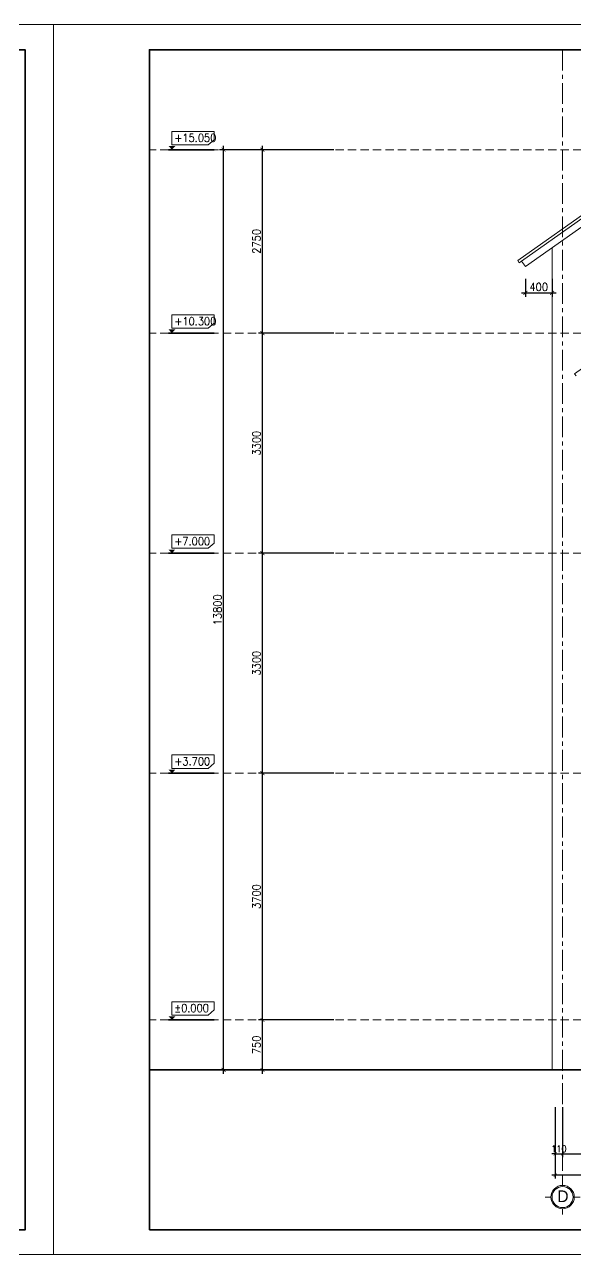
# Model space of a CAD drawing. Header units: millimetres. Extents: x -529782 to -142003, y -492574 to -273331.
# Drawn here: x -246757 to -238503, y -412168 to -393726 of the extents above; entities that cross this region are included whole.
import ezdxf
from ezdxf.enums import TextEntityAlignment as Align

# ---------------------------------------------------------------- set-up
doc = ezdxf.new("R2010")
doc.units = ezdxf.units.MM
doc.header["$LTSCALE"] = 500
doc.header["$MEASUREMENT"] = 0
doc.header["$PDMODE"] = 3
doc.linetypes.add('CENTER', pattern=[2, 1.25, -0.25, 0.25, -0.25])
doc.linetypes.add('HIDDEN', pattern=[0.375, 0.25, -0.125])
doc.layers.get('0').update_dxf_attribs({"linetype": 'CONTINUOUS', "lineweight": 13})
doc.layers.get('Defpoints').update_dxf_attribs({"color": 255, "linetype": 'CONTINUOUS', "lineweight": 13})
for name, color, linetype, lineweight in [('1.cat 30', 30, 'CONTINUOUS', 35), ('2.thay 145', 145, 'CONTINUOUS', 18), ('3.manh 08', 8, 'CONTINUOUS', 9), ('4.dim 08', 8, 'CONTINUOUS', 13), ('6.khuat 75', 75, 'HIDDEN', 18), ('7.tim 67', 67, 'CENTER', 9), ('9.text \xad white', 7, 'CONTINUOUS', 15), ('CA.thay 145', 145, 'CONTINUOUS', 18)]:
    doc.layers.add(name, color=color, linetype=linetype, lineweight=lineweight)
doc.styles.add('CA.JSC1', font='')
doc.styles.get("Standard").update_dxf_attribs({"font": 'txt.shx', "width": 0.9})
doc.styles.get('CA.JSC1').set_extended_font_data('.VnAvantH')
doc.dimstyles.new('CA 50', dxfattribs={"dimscale": 0, "dimtxt": 100, "dimasz": 50, "dimexe": 50, "dimexo": 0, "dimgap": 25, "dimtad": 1, "dimdec": 0, "dimzin": 0, "dimdsep": 46, "dimtxsty": 'Standard', "dimblk": 'ARCHTICK', "dimcen": 0.09, "dimdle": 50, "dimclrd": 256, "dimclre": 256, "dimclrt": 7, "dimadec": 0, "dimazin": 0, "dimtfac": 1, "dimtdec": 0, "dimtix": 1, "dimtmove": 2, "dimatfit": 3, "dimldrblk": 'DOT', "dimfxl": 1, "dimtolj": 1, "dimtzin": 0, "dimarcsym": 0})
doc.dimstyles.new('CA 60', dxfattribs={"dimscale": 0, "dimtxt": 120, "dimasz": 60, "dimexe": 60, "dimexo": 0, "dimgap": 30, "dimtad": 1, "dimdec": 0, "dimzin": 0, "dimdsep": 46, "dimtxsty": 'Standard', "dimblk": 'ARCHTICK', "dimcen": 0.09, "dimdle": 60, "dimclrd": 256, "dimclre": 256, "dimclrt": 7, "dimadec": 0, "dimazin": 0, "dimtfac": 1, "dimtdec": 0, "dimtix": 1, "dimtmove": 2, "dimatfit": 3, "dimldrblk": 'DOT', "dimfxl": 1, "dimtolj": 1, "dimtzin": 0, "dimarcsym": 0})

# ---------------------------------------------------------------- blocks, each defined once
blk = doc.blocks.new('khung co loan')
at = {"layer": '1.cat 30'}
blk.add_lwpolyline([(1158.281703106128, -14553.47590842255), (1158.281703106128, -303.4759079545038), (20658.28170374641, -303.4759079545038), (20658.28170374641, -14553.47590842255)], close=True, dxfattribs=at)
at = {"layer": '3.manh 08'}
blk.add_lwpolyline([(0, -14850.00000048772), (21000.00000000023, -14850.00000048772), (21000.00000000023, -4.877219907939434e-07), (0, -4.877219907939434e-07)], close=True, dxfattribs=at)
blk = doc.blocks.new('ki hieu cost')
at = {"layer": '1.cat 30'}
blk.add_line((-119312.6479903211, -196389.5266377838), (-118175.9534743076, -196389.5266377837), dxfattribs=at)
at = {"layer": '3.manh 08'}
blk.add_lwpolyline([(-119227.225577535, -195933.8747298737), (-119227.225577535, -196268.1983629046), (-118320.4604987512, -196268.1983629046), (-118175.9534743076, -196138.8011558482), (-118175.9534743076, -195933.8747298737)], close=True, dxfattribs=at)
blk.add_solid([(-119312.6479903211, -196299.0221607631), (-119141.803164749, -196299.0221607631), (-119227.225577535, -196389.5266377839)], dxfattribs=at)
blk = doc.blocks.new('_ArchTick')
at = {"color": 1, "linetype": 'ByBlock', "const_width": 0.150000081}
blk.add_lwpolyline([(-0.5000002699998731, -0.5000002699998731), (0.5000002699998731, 0.5000002699998731)], dxfattribs=at)
blk = doc.blocks.new('*D160')
at = {"layer": '4.dim 08', "lineweight": -2, "transparency": 16777216}
for p, q in [((-242120.9988260525, -408652.0000000001), (-243252.4988260525, -408652.0000000001)), ((-243192.4988260525, -409462), (-243192.4988260525, -408592.0000000001)), ((-242120.9988260525, -409402), (-243252.4988260525, -409402))]:
    blk.add_line(p, q, dxfattribs=at)
at = {"layer": 'Defpoints', "color": 0, "transparency": 16777216}
for p in [(-243192.4988260525, -408652.0000000001), (-242120.9988260525, -408652.0000000001), (-242120.9988260525, -409402)]:
    blk.add_point(p, dxfattribs=at)
at = {"layer": '4.dim 08', "lineweight": -2, "transparency": 16777216, "xscale": 60, "yscale": 60, "zscale": 60}
for p, rotation in [((-243192.4988260525, -408652.0000000001), 90), ((-243192.4988260525, -409402), 270)]:
    blk.add_blockref('_ArchTick', p, dxfattribs=dict(at, rotation=rotation))
at = {"layer": '4.dim 08', "color": 7, "transparency": 16777216, "insert": (-243282.4988260525, -409027.0000000001), "char_height": 120, "attachment_point": 5, "rotation": 90}
blk.add_mtext('\\A1;750', dxfattribs=at)
blk = doc.blocks.new('_DOT')
at = {"color": 1, "linetype": 'ByBlock'}
blk.add_line((-0.5, 0), (-1, 0), dxfattribs=at)
at = {"color": 1, "linetype": 'ByBlock', "const_width": 0.5}
blk.add_lwpolyline([(-0.25, 0, 1), (0.25, 0, 1)], format="xyb", close=True, dxfattribs=at)
blk = doc.blocks.new('*D161')
at = {"layer": '4.dim 08', "lineweight": -2, "transparency": 16777216}
for p, q in [((-242120.9988260525, -404952.0000000001), (-243252.4988260525, -404952.0000000001)), ((-243192.4988260525, -408712.0000000001), (-243192.4988260525, -404892.0000000001)), ((-242120.9988260525, -408652.0000000001), (-243252.4988260525, -408652.0000000001))]:
    blk.add_line(p, q, dxfattribs=at)
at = {"layer": 'Defpoints', "color": 0, "transparency": 16777216}
for p in [(-243192.4988260525, -404952.0000000001), (-242120.9988260525, -404952.0000000001), (-242120.9988260525, -408652.0000000001)]:
    blk.add_point(p, dxfattribs=at)
at = {"layer": '4.dim 08', "lineweight": -2, "transparency": 16777216, "xscale": 60, "yscale": 60, "zscale": 60}
for p, rotation in [((-243192.4988260525, -404952.0000000001), 90), ((-243192.4988260525, -408652.0000000001), 270)]:
    blk.add_blockref('_ArchTick', p, dxfattribs=dict(at, rotation=rotation))
at = {"layer": '4.dim 08', "color": 7, "transparency": 16777216, "insert": (-243282.4988260525, -406802.0000000001), "char_height": 120, "attachment_point": 5, "rotation": 90}
blk.add_mtext('\\A1;3700', dxfattribs=at)
blk = doc.blocks.new('*D162')
at = {"layer": '4.dim 08', "lineweight": -2, "transparency": 16777216}
for p, q in [((-242120.9988260525, -401652), (-243252.4988260525, -401652)), ((-243192.4988260525, -405012.0000000001), (-243192.4988260525, -401592)), ((-242120.9988260525, -404952.0000000001), (-243252.4988260525, -404952.0000000001))]:
    blk.add_line(p, q, dxfattribs=at)
at = {"layer": 'Defpoints', "color": 0, "transparency": 16777216}
for p in [(-243192.4988260525, -401652), (-242120.9988260525, -401652), (-242120.9988260525, -404952.0000000001)]:
    blk.add_point(p, dxfattribs=at)
at = {"layer": '4.dim 08', "lineweight": -2, "transparency": 16777216, "xscale": 60, "yscale": 60, "zscale": 60}
for p, rotation in [((-243192.4988260525, -401652), 90), ((-243192.4988260525, -404952.0000000001), 270)]:
    blk.add_blockref('_ArchTick', p, dxfattribs=dict(at, rotation=rotation))
at = {"layer": '4.dim 08', "color": 7, "transparency": 16777216, "insert": (-243282.4988260525, -403302.0000000001), "char_height": 120, "attachment_point": 5, "rotation": 90}
blk.add_mtext('\\A1;3300', dxfattribs=at)
blk = doc.blocks.new('*D163')
at = {"layer": '4.dim 08', "lineweight": -2, "transparency": 16777216}
for p, q in [((-242120.9988260525, -398352.0000000001), (-243252.4988260525, -398352.0000000001)), ((-243192.4988260525, -401712), (-243192.4988260525, -398292.0000000001)), ((-242120.9988260525, -401652), (-243252.4988260525, -401652))]:
    blk.add_line(p, q, dxfattribs=at)
at = {"layer": 'Defpoints', "color": 0, "transparency": 16777216}
for p in [(-243192.4988260525, -398352.0000000001), (-242120.9988260525, -398352.0000000001), (-242120.9988260525, -401652)]:
    blk.add_point(p, dxfattribs=at)
at = {"layer": '4.dim 08', "lineweight": -2, "transparency": 16777216, "xscale": 60, "yscale": 60, "zscale": 60}
for p, rotation in [((-243192.4988260525, -398352.0000000001), 90), ((-243192.4988260525, -401652), 270)]:
    blk.add_blockref('_ArchTick', p, dxfattribs=dict(at, rotation=rotation))
at = {"layer": '4.dim 08', "color": 7, "transparency": 16777216, "insert": (-243282.4988260525, -400002.0000000001), "char_height": 120, "attachment_point": 5, "rotation": 90}
blk.add_mtext('\\A1;3300', dxfattribs=at)
blk = doc.blocks.new('*D164')
at = {"layer": '4.dim 08', "lineweight": -2, "transparency": 16777216}
for p, q in [((-243192.4988260525, -398412.0000000001), (-243192.4988260525, -395542)), ((-242120.9988260525, -395602), (-243252.4988260525, -395602)), ((-242120.9988260525, -398352.0000000001), (-243252.4988260525, -398352.0000000001))]:
    blk.add_line(p, q, dxfattribs=at)
at = {"layer": 'Defpoints', "color": 0, "transparency": 16777216}
for p in [(-243192.4988260525, -395602), (-242120.9988260525, -395602), (-242120.9988260525, -398352.0000000001)]:
    blk.add_point(p, dxfattribs=at)
at = {"layer": '4.dim 08', "lineweight": -2, "transparency": 16777216, "xscale": 60, "yscale": 60, "zscale": 60}
for p, rotation in [((-243192.4988260525, -395602), 90), ((-243192.4988260525, -398352.0000000001), 270)]:
    blk.add_blockref('_ArchTick', p, dxfattribs=dict(at, rotation=rotation))
at = {"layer": '4.dim 08', "color": 7, "transparency": 16777216, "insert": (-243282.4988260525, -396977.0000000001), "char_height": 120, "attachment_point": 5, "rotation": 90}
blk.add_mtext('\\A1;2750', dxfattribs=at)
blk = doc.blocks.new('*D165')
at = {"layer": '4.dim 08', "lineweight": -2, "transparency": 16777216}
for p, q in [((-243775.9988260525, -409462), (-243775.9988260525, -395542.0000000001)), ((-242120.9988260525, -395602.0000000001), (-243835.9988260525, -395602.0000000001)), ((-242120.9988260525, -409402), (-243835.9988260525, -409402))]:
    blk.add_line(p, q, dxfattribs=at)
at = {"layer": 'Defpoints', "color": 0, "transparency": 16777216}
for p in [(-243775.9988260525, -395602.0000000001), (-242120.9988260525, -395602.0000000001), (-242120.9988260525, -409402)]:
    blk.add_point(p, dxfattribs=at)
at = {"layer": '4.dim 08', "lineweight": -2, "transparency": 16777216, "xscale": 60, "yscale": 60, "zscale": 60}
for p, rotation in [((-243775.9988260525, -395602.0000000001), 90), ((-243775.9988260525, -409402), 270)]:
    blk.add_blockref('_ArchTick', p, dxfattribs=dict(at, rotation=rotation))
at = {"layer": '4.dim 08', "color": 7, "transparency": 16777216, "insert": (-243865.9988260525, -402502.0000000001), "char_height": 120, "attachment_point": 5, "rotation": 90}
blk.add_mtext('\\A1;13800', dxfattribs=at)
blk = doc.blocks.new('A$C41BA5761')
at = {"layer": '2.thay 145'}
blk.add_lwpolyline([(839.9994073519047, 524.9998310285737, -3898660.642287513), (839.9994073521084, 525.0001542164828, 1.154242490888426e-06), (839.9994073524431, 524.9999926225864, 1.154242490888426e-06)], format="xyb", dxfattribs=at)
at = {"layer": '3.manh 08'}
for p, q in [((524.9994049160159, 1050.000159478077), (524.9994049160159, 875.0001713204256)), ((174.9994048396911, 525.0001523148676), (-0.000583361616008915, 525.0001523148676)), ((874.9994049923262, 525.0001523148676), (1049.999393193633, 525.0001523148676)), ((524.9994049160159, 0.0001831847475841641), (524.9994049160159, 175.000171342399))]:
    blk.add_line(p, q, dxfattribs=at)
blk.add_arc((524.9994049160159, 525.0001713313977), 349.9999999890093, 359.9999968883953, 359.9999381014106, dxfattribs=at)
blk = doc.blocks.new('*D186')
at = {"layer": '4.dim 08', "lineweight": -2, "transparency": 16777216}
for p, q in [((-238804.0814880948, -409962), (-238804.0814880948, -410710)), ((-238694.0814880948, -409962), (-238694.0814880948, -410710)), ((-238804.0814880948, -410660), (-238854.0814880948, -410660)), ((-238804.0814880948, -410660), (-238694.0814880948, -410660)), ((-238694.0814880948, -410660), (-238644.0814880948, -410660))]:
    blk.add_line(p, q, dxfattribs=at)
at = {"layer": 'Defpoints', "color": 0, "transparency": 16777216}
for p in [(-238804.0814880948, -409962), (-238694.0814880948, -409962), (-238694.0814880948, -410660)]:
    blk.add_point(p, dxfattribs=at)
at = {"layer": '4.dim 08', "lineweight": -2, "transparency": 16777216, "xscale": 50, "yscale": 50, "zscale": 50}
blk.add_blockref('_ArchTick', (-238804.0814880948, -410660), dxfattribs=at)
at = {"layer": '4.dim 08', "lineweight": -2, "transparency": 16777216, "xscale": 50, "yscale": 50, "zscale": 50, "rotation": 180}
blk.add_blockref('_ArchTick', (-238694.0814880948, -410660), dxfattribs=at)
at = {"layer": '4.dim 08', "color": 7, "transparency": 16777216, "insert": (-238749.0814880948, -410585), "char_height": 100, "attachment_point": 5}
blk.add_mtext('\\A1;110', dxfattribs=at)
blk = doc.blocks.new('*D187')
at = {"layer": '4.dim 08', "lineweight": -2, "transparency": 16777216}
for p, q in [((-238694.0814880948, -409962), (-238694.0814880948, -410710)), ((-237444.0814880947, -409962), (-237444.0814880947, -410710)), ((-238744.0814880948, -410660), (-237394.0814880947, -410660))]:
    blk.add_line(p, q, dxfattribs=at)
at = {"layer": 'Defpoints', "color": 0, "transparency": 16777216}
for p in [(-238694.0814880948, -409962), (-237444.0814880947, -409962), (-237444.0814880947, -410660)]:
    blk.add_point(p, dxfattribs=at)
at = {"layer": '4.dim 08', "lineweight": -2, "transparency": 16777216, "xscale": 50, "yscale": 50, "zscale": 50, "rotation": 180}
blk.add_blockref('_ArchTick', (-238694.0814880948, -410660), dxfattribs=at)
at = {"layer": '4.dim 08', "lineweight": -2, "transparency": 16777216, "xscale": 50, "yscale": 50, "zscale": 50}
blk.add_blockref('_ArchTick', (-237444.0814880947, -410660), dxfattribs=at)
at = {"layer": '4.dim 08', "color": 7, "transparency": 16777216, "insert": (-238069.0814880948, -410585), "char_height": 100, "attachment_point": 5}
blk.add_mtext('\\A1;1250', dxfattribs=at)
blk = doc.blocks.new('*D191')
at = {"layer": '4.dim 08', "lineweight": -2, "transparency": 16777216}
for p, q in [((-238804.0814880948, -409962), (-238804.0814880948, -411031)), ((-230234.0814880948, -409962.0000000001), (-230234.0814880948, -411031)), ((-230184.0814880948, -410981), (-238854.0814880948, -410981))]:
    blk.add_line(p, q, dxfattribs=at)
at = {"layer": 'Defpoints', "color": 0, "transparency": 16777216}
for p in [(-238804.0814880948, -409962), (-230234.0814880948, -409962.0000000001), (-238804.0814880948, -410981)]:
    blk.add_point(p, dxfattribs=at)
at = {"layer": '4.dim 08', "lineweight": -2, "transparency": 16777216, "xscale": 50, "yscale": 50, "zscale": 50, "rotation": 180}
blk.add_blockref('_ArchTick', (-238804.0814880948, -410981), dxfattribs=at)
at = {"layer": '4.dim 08', "lineweight": -2, "transparency": 16777216, "xscale": 50, "yscale": 50, "zscale": 50}
blk.add_blockref('_ArchTick', (-230234.0814880948, -410981), dxfattribs=at)
at = {"layer": '4.dim 08', "color": 7, "transparency": 16777216, "insert": (-234519.0814880948, -410906), "char_height": 100, "attachment_point": 5}
blk.add_mtext('\\A1;8570', dxfattribs=at)
blk = doc.blocks.new('*D221')
at = {"layer": '4.dim 08', "lineweight": -2, "transparency": 16777216}
for p, q in [((-239252.5814880948, -397538), (-239252.5814880948, -397810.5)), ((-238852.5814880948, -397538), (-238852.5814880948, -397810.5)), ((-239312.5814880948, -397750.5), (-238792.5814880948, -397750.5))]:
    blk.add_line(p, q, dxfattribs=at)
at = {"layer": 'Defpoints', "color": 0, "transparency": 16777216}
for p in [(-239252.5814880948, -397538), (-238852.5814880948, -397538), (-238852.5814880948, -397750.5)]:
    blk.add_point(p, dxfattribs=at)
at = {"layer": '4.dim 08', "lineweight": -2, "transparency": 16777216, "xscale": 60, "yscale": 60, "zscale": 60, "rotation": 180}
blk.add_blockref('_ArchTick', (-239252.5814880948, -397750.5), dxfattribs=at)
at = {"layer": '4.dim 08', "lineweight": -2, "transparency": 16777216, "xscale": 60, "yscale": 60, "zscale": 60}
blk.add_blockref('_ArchTick', (-238852.5814880948, -397750.5), dxfattribs=at)
at = {"layer": '4.dim 08', "color": 7, "transparency": 16777216, "insert": (-239052.5814880948, -397660.5), "char_height": 120, "attachment_point": 5}
blk.add_mtext('\\A1;400', dxfattribs=at)

msp = doc.modelspace()

# ---------------------------------------------------------------- linework, layer by layer
at = {"layer": '1.cat 30'}
msp.add_line((-223600.2437841342, -409402), (-244886.5840157711, -409402), dxfattribs=at)
at = {"layer": '2.thay 145'}
for p, q in [((-239310.3486034163, -397274.0567536462), (-237016.9173519988, -395651.0034182756)), ((-239252.5814880948, -397355.6837123513), (-237016.917351999, -395773.511963965)), ((-239342.9993868983, -397297.1635997748), (-239366.1062330269, -397264.5128162928)), ((-239252.5814880948, -397355.6837123513), (-239310.3486034163, -397274.0567536462))]:
    msp.add_line(p, q, dxfattribs=at)
for points in [[(-239366.1062330269, -397264.5128162928), (-237016.9173519988, -395601.9999999999), (-235392.5814880947, -396751.5368522785)], [(-238492.9993868982, -398994.6952549627), (-238516.1062330268, -398962.0444714807), (-235392.5814880946, -396751.5368522783), (-232269.0567431623, -398962.0444714807), (-232292.1775749601, -398994.7150172036)], [(-239342.9993868983, -397297.1635997748), (-239310.3486034163, -397274.0567536462)]]:
    msp.add_lwpolyline(points, dxfattribs=at)
at = {"layer": '6.khuat 75'}
for p, q in [((-223600.2437841342, -395601.9999999999), (-244886.5840157712, -395601.9999999999)), ((-223600.2437841342, -398352), (-244886.5840157712, -398352)), ((-223600.2437841342, -401652), (-244886.5840157712, -401652)), ((-223600.2437841342, -404952), (-244886.5840157712, -404952)), ((-223600.2437841342, -408652), (-244886.5840157712, -408652))]:
    msp.add_line(p, q, dxfattribs=at)
at = {"layer": '7.tim 67', "ltscale": 0.5}
msp.add_line((-238694.0814880948, -394102.6526801315), (-238694.0814880948, -411046), dxfattribs=at)
at = {"layer": 'CA.thay 145'}
msp.add_line((-238852.5814880948, -397072.6051008834), (-238852.5814880948, -409401.9999999999), dxfattribs=at)

# ---------------------------------------------------------------- block references
at = {"layer": '2.thay 145'}
for name, p, xscale, yscale, zscale in [('khung co loan', (-272405.5011739474, -393725.7584568972), 1.241924691043096, 1.241924691072199, 1.241924691059295), ('khung co loan', (-246325.0826620421, -393725.7584568972), 1.241924691043096, 1.241924691072199, 1.241924691059295), ('ki hieu cost', (-173012.665698946, -277768.2840161866), 0.6000000000058208, 0.6000000000058208, 0.6000000000000001), ('ki hieu cost', (-173012.665698946, -280518.2840161866), 0.6000000000058208, 0.6000000000058208, 0.6000000000000001), ('ki hieu cost', (-173012.665698946, -283818.2840161866), 0.6000000000058208, 0.6000000000058208, 0.6000000000000001), ('ki hieu cost', (-173012.665698946, -287118.2840161866), 0.6000000000058208, 0.6000000000058208, 0.6000000000000001), ('ki hieu cost', (-173012.665698946, -290818.2840161866), 0.6000000000058208, 0.6000000000058208, 0.6000000000000001)]:
    msp.add_blockref(name, p, dxfattribs=dict(at, xscale=xscale, yscale=yscale, zscale=zscale))
at = {"layer": '2.thay 145', "xscale": 0.5, "yscale": 0.5, "zscale": 0.5, "rotation": 90}
msp.add_blockref('A$C41BA5761', (-238431.5814119374, -411570.9996965968), dxfattribs=at)

# ---------------------------------------------------------------- texts
at = {"layer": '9.text \xad white', "style": 'CA.JSC1'}
msp.add_text('d', height=174.9999882000658, dxfattribs=at).set_placement((-238689.3311657109, -411296.7500542773), align=Align.MIDDLE)
at = {"layer": '9.text \xad white', "lineweight": 100, "char_height": 120, "width": 546.9, "attachment_point": 1}
for s, insert in [('+15.050', (-244513.5926099992, -395364.1400086744)), ('+10.300', (-244513.5926099992, -398114.1400086744)), ('+7.000', (-244513.5926099992, -401414.1400086744)), ('+3.700', (-244513.5926099992, -404714.1400086744)), ('%%P0.000', (-244513.5926099992, -408414.1400086744))]:
    msp.add_mtext(s, dxfattribs=dict(at, insert=insert))

# ---------------------------------------------------------------- dimensions: what is measured, and where the dimension line sits
at = {"layer": '4.dim 08'}
for base, p1, p2, picture, middle in [((-243775.9988260525, -395602.0000000001), (-242120.9988260525, -409402), (-242120.9988260525, -395602.0000000001), '*D165', (-243865.9988260525, -402502.0000000001)), ((-243192.4988260525, -395602), (-242120.9988260525, -398352.0000000001), (-242120.9988260525, -395602), '*D164', (-243282.4988260525, -396977.0000000001)), ((-243192.4988260525, -398352.0000000001), (-242120.9988260525, -401652), (-242120.9988260525, -398352.0000000001), '*D163', (-243282.4988260525, -400002.0000000001)), ((-243192.4988260525, -401652), (-242120.9988260525, -404952.0000000001), (-242120.9988260525, -401652), '*D162', (-243282.4988260525, -403302.0000000001)), ((-243192.4988260525, -404952.0000000001), (-242120.9988260525, -408652.0000000001), (-242120.9988260525, -404952.0000000001), '*D161', (-243282.4988260525, -406802.0000000001)), ((-243192.4988260525, -408652.0000000001), (-242120.9988260525, -409402), (-242120.9988260525, -408652.0000000001), '*D160', (-243282.4988260525, -409027.0000000001))]:
    dim = msp.add_linear_dim(base=base, p1=p1, p2=p2, angle=90, dimstyle='CA 60', override={"dimscale": 1}, dxfattribs=at)
    dim.commit()
    dim.dimension.update_dxf_attribs({"geometry": picture, "text_midpoint": middle})
dim = msp.add_linear_dim(base=(-238852.5814880948, -397750.5), p1=(-239252.5814880948, -397538), p2=(-238852.5814880948, -397538), dimstyle='CA 60', override={"dimscale": 1}, dxfattribs=at)
dim.commit()
dim.dimension.update_dxf_attribs({"geometry": '*D221', "text_midpoint": (-239052.5814880948, -397660.5)})
at = {"layer": '4.dim 08', "color": 251}
for base, p1, p2, picture, middle in [((-238694.0814880948, -410660), (-238804.0814880948, -409962), (-238694.0814880948, -409962), '*D186', (-238749.0814880948, -410585)), ((-238804.0814880948, -410981), (-230234.0814880948, -409962.0000000001), (-238804.0814880948, -409962), '*D191', (-234519.0814880948, -410906)), ((-237444.0814880947, -410660), (-238694.0814880948, -409962), (-237444.0814880947, -409962), '*D187', (-238069.0814880948, -410585))]:
    dim = msp.add_linear_dim(base=base, p1=p1, p2=p2, angle=180, dimstyle='CA 50', override={"dimscale": 1}, dxfattribs=at)
    dim.commit()
    dim.dimension.update_dxf_attribs({"geometry": picture, "text_midpoint": middle})

doc.saveas('drawing.dxf')
